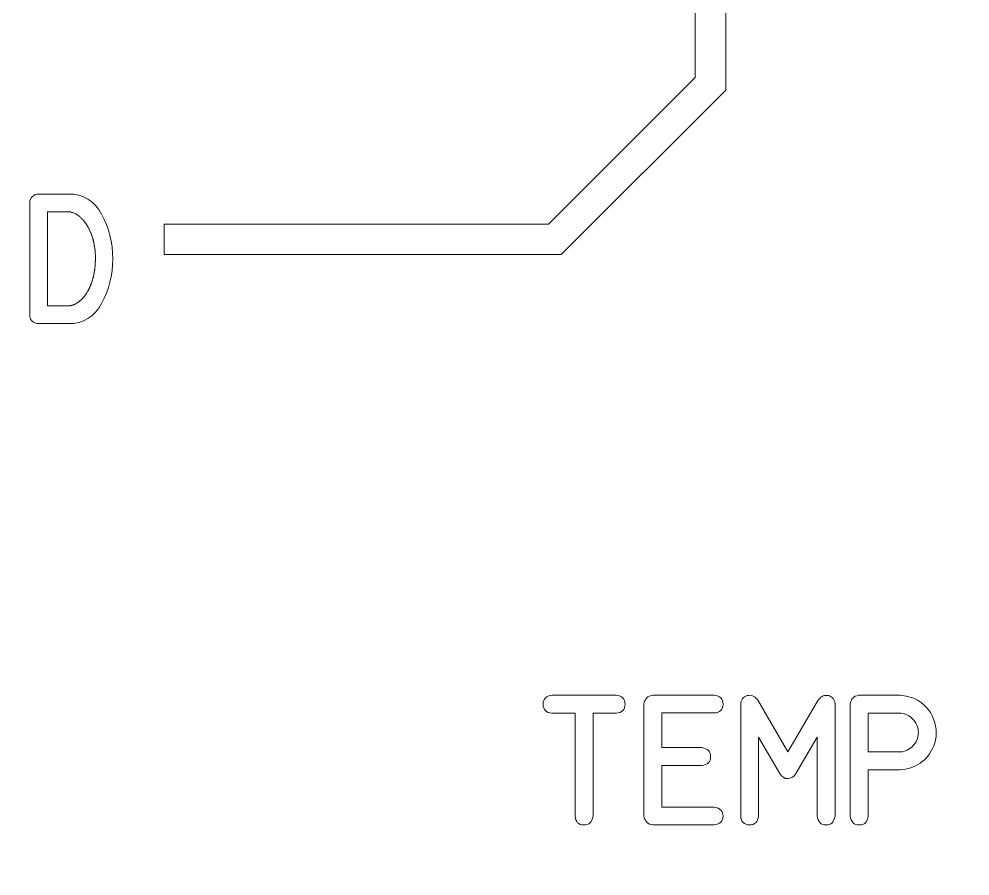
# Model space of a CAD drawing. Header units: millimetres. Extents: x -288 to 359, y -150 to 98.
# Drawn here: x -41.59 to -18.3, y -108.97 to -87.98 of the extents above; entities that cross this region are included whole.
import ezdxf

# ---------------------------------------------------------------- set-up
doc = ezdxf.new("R2010")
doc.units = ezdxf.units.MM
doc.header["$MEASUREMENT"] = 0
doc.layers.add('Cut', color=7, linetype='Continuous', plot=False)
doc.layers.add('Engrave', color=7, linetype='Continuous')

msp = doc.modelspace()

# ---------------------------------------------------------------- linework, layer by layer
at = {"layer": 'Cut', "color": 250, "lineweight": 9}
msp.add_open_spline([(-125.3294, 95.8698), (-125.5948, 95.8696), (-125.8492, 95.764), (-126.0368, 95.5762), (-126.0368, 95.5762), (-126.2243, 95.3885), (-126.3296, 95.1352), (-126.3294, 94.8698), (-126.3294, 94.8698), (-126.3294, 94.8698), (-126.3294, 90.3823), (-126.3294, 90.3823), (-126.3294, 90.3823), (-126.3292, 90.1169), (-126.2236, 89.8624), (-126.0359, 89.6749), (-126.0359, 89.6749), (-125.8481, 89.4874), (-125.5948, 89.3821), (-125.3294, 89.3823), (-125.3294, 89.3823), (-125.3294, 89.3823), (-122.8669, 89.3823), (-122.8669, 89.3823), (-122.8669, 89.3823), (-120.5447, 89.3823), (-118.3988, 88.1434), (-117.2377, 86.1323), (-117.2377, 86.1323), (-116.0766, 84.1212), (-116.0766, 81.6434), (-117.2377, 79.6323), (-117.2377, 79.6323), (-118.3988, 77.6212), (-120.5447, 76.3823), (-122.8669, 76.3823), (-122.8669, 76.3823), (-122.8669, 76.3823), (-125.3294, 76.3823), (-125.3294, 76.3823), (-125.3294, 76.3823), (-125.5948, 76.3821), (-125.8492, 76.2765), (-126.0368, 76.0887), (-126.0368, 76.0887), (-126.2243, 75.901), (-126.3296, 75.6477), (-126.3294, 75.3823), (-126.3294, 75.3823), (-126.3294, 75.3823), (-126.3294, 23.7073), (-126.3294, 23.7073), (-126.3294, 23.7073), (-126.3292, 23.4419), (-126.2236, 23.1874), (-126.0359, 22.9999), (-126.0359, 22.9999), (-125.8481, 22.8124), (-125.5948, 22.7071), (-125.3294, 22.7073), (-125.3294, 22.7073), (-125.3294, 22.7073), (-122.8669, 22.7073), (-122.8669, 22.7073), (-122.8669, 22.7073), (-120.5447, 22.7073), (-118.3988, 21.4684), (-117.2377, 19.4573), (-117.2377, 19.4573), (-116.0766, 17.4462), (-116.0766, 14.9684), (-117.2377, 12.9573), (-117.2377, 12.9573), (-118.3988, 10.9462), (-120.5447, 9.7073), (-122.8669, 9.7073), (-122.8669, 9.7073), (-122.8669, 9.7073), (-125.3294, 9.7073), (-125.3294, 9.7073), (-125.3294, 9.7073), (-125.5948, 9.7071), (-125.8492, 9.6015), (-126.0368, 9.4137), (-126.0368, 9.4137), (-126.2243, 9.226), (-126.3296, 8.9727), (-126.3294, 8.7073), (-126.3294, 8.7073), (-126.3294, 8.7073), (-126.3294, -62.0177), (-126.3294, -62.0177), (-126.3294, -62.0177), (-126.3292, -62.2831), (-126.2236, -62.5376), (-126.0359, -62.7251), (-126.0359, -62.7251), (-125.8481, -62.9126), (-125.5948, -63.0179), (-125.3294, -63.0177), (-125.3294, -63.0177), (-125.3294, -63.0177), (-122.8669, -63.0177), (-122.8669, -63.0177), (-122.8669, -63.0177), (-120.5447, -63.0177), (-118.3988, -64.2566), (-117.2377, -66.2677), (-117.2377, -66.2677), (-116.0766, -68.2788), (-116.0766, -70.7566), (-117.2377, -72.7677), (-117.2377, -72.7677), (-118.3988, -74.7788), (-120.5447, -76.0177), (-122.8669, -76.0177), (-122.8669, -76.0177), (-122.8669, -76.0177), (-125.3294, -76.0177), (-125.3294, -76.0177), (-125.3294, -76.0177), (-125.5948, -76.0179), (-125.8492, -76.1235), (-126.0368, -76.3113), (-126.0368, -76.3113), (-126.2243, -76.499), (-126.3296, -76.7523), (-126.3294, -77.0177), (-126.3294, -77.0177), (-126.3294, -77.0177), (-126.3294, -128.6927), (-126.3294, -128.6927), (-126.3294, -128.6927), (-126.3292, -128.9581), (-126.2236, -129.2126), (-126.0359, -129.4001), (-126.0359, -129.4001), (-125.8481, -129.5876), (-125.5948, -129.6929), (-125.3294, -129.6927), (-125.3294, -129.6927), (-125.3294, -129.6927), (-122.8669, -129.6927), (-122.8669, -129.6927), (-122.8669, -129.6927), (-120.5447, -129.6927), (-118.3988, -130.9316), (-117.2377, -132.9427), (-117.2377, -132.9427), (-116.0766, -134.9538), (-116.0766, -137.4316), (-117.2377, -139.4427), (-117.2377, -139.4427), (-118.3988, -141.4538), (-120.5447, -142.6927), (-122.8669, -142.6927), (-122.8669, -142.6927), (-122.8669, -142.6927), (-125.3294, -142.6927), (-125.3294, -142.6927), (-125.3294, -142.6927), (-125.5948, -142.6929), (-125.8492, -142.7985), (-126.0368, -142.9863), (-126.0368, -142.9863), (-126.2243, -143.174), (-126.3296, -143.4273), (-126.3294, -143.6927), (-126.3294, -143.6927), (-126.3294, -143.6927), (-126.3294, -148.1802), (-126.3294, -148.1802), (-126.3294, -148.1802), (-126.3292, -148.4456), (-126.2236, -148.7001), (-126.0359, -148.8876), (-126.0359, -148.8876), (-125.8481, -149.0751), (-125.5948, -149.1804), (-125.3294, -149.1802), (-125.3294, -149.1802), (-125.3294, -149.1802), (16.1206, -149.1802), (16.1206, -149.1802), (16.1206, -149.1802), (16.386, -149.1801), (16.6404, -149.0745), (16.828, -148.8867), (16.828, -148.8867), (17.0155, -148.6989), (17.1208, -148.4456), (17.1206, -148.1802), (17.1206, -148.1802), (17.1206, -148.1802), (17.1206, -143.6927), (17.1206, -143.6927), (17.1206, -143.6927), (17.1204, -143.4273), (17.0149, -143.1729), (16.8271, -142.9854), (16.8271, -142.9854), (16.6393, -142.7978), (16.386, -142.6926), (16.1206, -142.6927), (16.1206, -142.6927), (16.1206, -142.6927), (13.6581, -142.6927), (13.6581, -142.6927), (13.6581, -142.6927), (11.3359, -142.6927), (9.1901, -141.4538), (8.029, -139.4427), (8.029, -139.4427), (6.8678, -137.4316), (6.8678, -134.9538), (8.029, -132.9427), (8.029, -132.9427), (9.1901, -130.9316), (11.3359, -129.6927), (13.6581, -129.6927), (13.6581, -129.6927), (13.6581, -129.6927), (16.1206, -129.6927), (16.1206, -129.6927), (16.1206, -129.6927), (16.386, -129.6926), (16.6404, -129.587), (16.828, -129.3992), (16.828, -129.3992), (17.0155, -129.2114), (17.1208, -128.9581), (17.1206, -128.6927), (17.1206, -128.6927), (17.1206, -128.6927), (17.1206, -77.0177), (17.1206, -77.0177), (17.1206, -77.0177), (17.1204, -76.7523), (17.0149, -76.4979), (16.8271, -76.3104), (16.8271, -76.3104), (16.6393, -76.1228), (16.386, -76.0176), (16.1206, -76.0177), (16.1206, -76.0177), (16.1206, -76.0177), (13.6581, -76.0177), (13.6581, -76.0177), (13.6581, -76.0177), (11.3359, -76.0177), (9.1901, -74.7788), (8.029, -72.7677), (8.029, -72.7677), (6.8678, -70.7566), (6.8678, -68.2788), (8.029, -66.2677), (8.029, -66.2677), (9.1901, -64.2566), (11.3359, -63.0177), (13.6581, -63.0177), (13.6581, -63.0177), (13.6581, -63.0177), (16.1206, -63.0177), (16.1206, -63.0177), (16.1206, -63.0177), (16.386, -63.0176), (16.6404, -62.912), (16.828, -62.7242), (16.828, -62.7242), (17.0155, -62.5364), (17.1208, -62.2831), (17.1206, -62.0177), (17.1206, -62.0177), (17.1206, -62.0177), (17.1206, 8.7073), (17.1206, 8.7073), (17.1206, 8.7073), (17.1204, 8.9727), (17.0149, 9.2271), (16.8271, 9.4146), (16.8271, 9.4146), (16.6393, 9.6022), (16.386, 9.7074), (16.1206, 9.7073), (16.1206, 9.7073), (16.1206, 9.7073), (13.6581, 9.7073), (13.6581, 9.7073), (13.6581, 9.7073), (11.3359, 9.7073), (9.1901, 10.9462), (8.029, 12.9573), (8.029, 12.9573), (6.8678, 14.9684), (6.8678, 17.4462), (8.029, 19.4573), (8.029, 19.4573), (9.1901, 21.4684), (11.3359, 22.7073), (13.6581, 22.7073), (13.6581, 22.7073), (13.6581, 22.7073), (16.1206, 22.7073), (16.1206, 22.7073), (16.1206, 22.7073), (16.386, 22.7074), (16.6404, 22.813), (16.828, 23.0008), (16.828, 23.0008), (17.0155, 23.1886), (17.1208, 23.4419), (17.1206, 23.7073), (17.1206, 23.7073), (17.1206, 23.7073), (17.1206, 75.3823), (17.1206, 75.3823), (17.1206, 75.3823), (17.1204, 75.6477), (17.0149, 75.9021), (16.8271, 76.0896), (16.8271, 76.0896), (16.6393, 76.2772), (16.386, 76.3824), (16.1206, 76.3823), (16.1206, 76.3823), (16.1206, 76.3823), (13.6581, 76.3823), (13.6581, 76.3823), (13.6581, 76.3823), (11.3359, 76.3823), (9.1901, 77.6212), (8.029, 79.6323), (8.029, 79.6323), (6.8678, 81.6434), (6.8678, 84.1212), (8.029, 86.1323), (8.029, 86.1323), (9.1901, 88.1434), (11.3359, 89.3823), (13.6581, 89.3823), (13.6581, 89.3823), (13.6581, 89.3823), (16.1206, 89.3823), (16.1206, 89.3823), (16.1206, 89.3823), (16.386, 89.3824), (16.6404, 89.488), (16.828, 89.6758), (16.828, 89.6758), (17.0155, 89.8636), (17.1208, 90.1169), (17.1206, 90.3823), (17.1206, 90.3823), (17.1206, 90.3823), (17.1206, 94.8698), (17.1206, 94.8698), (17.1206, 94.8698), (17.1204, 95.1352), (17.0149, 95.3896), (16.8271, 95.5771), (16.8271, 95.5771), (16.6393, 95.7647), (16.386, 95.8699), (16.1206, 95.8698), (16.1206, 95.8698), (16.1206, 95.8698), (-125.3294, 95.8698), (-125.3294, 95.8698)], degree=3, knots=[0, 0, 0, 0, 0.0107527, 0.0107527, 0.0107527, 0.0107527, 0.0215054, 0.0215054, 0.0215054, 0.0215054, 0.0322581, 0.0322581, 0.0322581, 0.0322581, 0.0430108, 0.0430108, 0.0430108, 0.0430108, 0.0537634, 0.0537634, 0.0537634, 0.0537634, 0.0645161, 0.0645161, 0.0645161, 0.0645161, 0.0752688, 0.0752688, 0.0752688, 0.0752688, 0.0860215, 0.0860215, 0.0860215, 0.0860215, 0.0967742, 0.0967742, 0.0967742, 0.0967742, 0.1075269, 0.1075269, 0.1075269, 0.1075269, 0.1182796, 0.1182796, 0.1182796, 0.1182796, 0.1290323, 0.1290323, 0.1290323, 0.1290323, 0.1397849, 0.1397849, 0.1397849, 0.1397849, 0.1505376, 0.1505376, 0.1505376, 0.1505376, 0.1612903, 0.1612903, 0.1612903, 0.1612903, 0.172043, 0.172043, 0.172043, 0.172043, 0.1827957, 0.1827957, 0.1827957, 0.1827957, 0.1935484, 0.1935484, 0.1935484, 0.1935484, 0.2043011, 0.2043011, 0.2043011, 0.2043011, 0.2150538, 0.2150538, 0.2150538, 0.2150538, 0.2258065, 0.2258065, 0.2258065, 0.2258065, 0.2365591, 0.2365591, 0.2365591, 0.2365591, 0.2473118, 0.2473118, 0.2473118, 0.2473118, 0.2580645, 0.2580645, 0.2580645, 0.2580645, 0.2688172, 0.2688172, 0.2688172, 0.2688172, 0.2795699, 0.2795699, 0.2795699, 0.2795699, 0.2903226, 0.2903226, 0.2903226, 0.2903226, 0.3010753, 0.3010753, 0.3010753, 0.3010753, 0.311828, 0.311828, 0.311828, 0.311828, 0.3225806, 0.3225806, 0.3225806, 0.3225806, 0.3333333, 0.3333333, 0.3333333, 0.3333333, 0.344086, 0.344086, 0.344086, 0.344086, 0.3548387, 0.3548387, 0.3548387, 0.3548387, 0.3655914, 0.3655914, 0.3655914, 0.3655914, 0.3763441, 0.3763441, 0.3763441, 0.3763441, 0.3870968, 0.3870968, 0.3870968, 0.3870968, 0.3978495, 0.3978495, 0.3978495, 0.3978495, 0.4086022, 0.4086022, 0.4086022, 0.4086022, 0.4193548, 0.4193548, 0.4193548, 0.4193548, 0.4301075, 0.4301075, 0.4301075, 0.4301075, 0.4408602, 0.4408602, 0.4408602, 0.4408602, 0.4516129, 0.4516129, 0.4516129, 0.4516129, 0.4623656, 0.4623656, 0.4623656, 0.4623656, 0.4731183, 0.4731183, 0.4731183, 0.4731183, 0.483871, 0.483871, 0.483871, 0.483871, 0.4946237, 0.4946237, 0.4946237, 0.4946237, 0.5053763, 0.5053763, 0.5053763, 0.5053763, 0.516129, 0.516129, 0.516129, 0.516129, 0.5268817, 0.5268817, 0.5268817, 0.5268817, 0.5376344, 0.5376344, 0.5376344, 0.5376344, 0.5483871, 0.5483871, 0.5483871, 0.5483871, 0.5591398, 0.5591398, 0.5591398, 0.5591398, 0.5698925, 0.5698925, 0.5698925, 0.5698925, 0.5806452, 0.5806452, 0.5806452, 0.5806452, 0.5913978, 0.5913978, 0.5913978, 0.5913978, 0.6021505, 0.6021505, 0.6021505, 0.6021505, 0.6129032, 0.6129032, 0.6129032, 0.6129032, 0.6236559, 0.6236559, 0.6236559, 0.6236559, 0.6344086, 0.6344086, 0.6344086, 0.6344086, 0.6451613, 0.6451613, 0.6451613, 0.6451613, 0.655914, 0.655914, 0.655914, 0.655914, 0.6666667, 0.6666667, 0.6666667, 0.6666667, 0.6774194, 0.6774194, 0.6774194, 0.6774194, 0.688172, 0.688172, 0.688172, 0.688172, 0.6989247, 0.6989247, 0.6989247, 0.6989247, 0.7096774, 0.7096774, 0.7096774, 0.7096774, 0.7204301, 0.7204301, 0.7204301, 0.7204301, 0.7311828, 0.7311828, 0.7311828, 0.7311828, 0.7419355, 0.7419355, 0.7419355, 0.7419355, 0.7526882, 0.7526882, 0.7526882, 0.7526882, 0.7634409, 0.7634409, 0.7634409, 0.7634409, 0.7741935, 0.7741935, 0.7741935, 0.7741935, 0.7849462, 0.7849462, 0.7849462, 0.7849462, 0.7956989, 0.7956989, 0.7956989, 0.7956989, 0.8064516, 0.8064516, 0.8064516, 0.8064516, 0.8172043, 0.8172043, 0.8172043, 0.8172043, 0.827957, 0.827957, 0.827957, 0.827957, 0.8387097, 0.8387097, 0.8387097, 0.8387097, 0.8494624, 0.8494624, 0.8494624, 0.8494624, 0.8602151, 0.8602151, 0.8602151, 0.8602151, 0.8709677, 0.8709677, 0.8709677, 0.8709677, 0.8817204, 0.8817204, 0.8817204, 0.8817204, 0.8924731, 0.8924731, 0.8924731, 0.8924731, 0.9032258, 0.9032258, 0.9032258, 0.9032258, 0.9139785, 0.9139785, 0.9139785, 0.9139785, 0.9247312, 0.9247312, 0.9247312, 0.9247312, 0.9354839, 0.9354839, 0.9354839, 0.9354839, 0.9462366, 0.9462366, 0.9462366, 0.9462366, 0.9569892, 0.9569892, 0.9569892, 0.9569892, 0.9677419, 0.9677419, 0.9677419, 0.9677419, 0.9784946, 0.9784946, 0.9784946, 0.9784946, 1, 1, 1, 1], dxfattribs=at)
at = {"layer": 'Engrave', "color": 240, "lineweight": 9}
for points, knots in [([(-25.0337, -89.4095), (-25.0337, -89.4095), (-25.0337, -54.3759), (-25.0337, -54.3759), (-25.0337, -54.3759), (-25.0337, -54.3759), (5.717, -54.3759), (5.717, -54.3759), (5.717, -54.3759), (5.717, -54.3759), (5.717, -139.4177), (5.717, -139.4177), (5.717, -139.4177), (5.717, -139.4177), (-5.4054, -139.4177), (-5.4054, -139.4177), (-5.4054, -139.4177), (-5.4054, -139.4177), (-5.4054, -138.6677), (-5.4054, -138.6677), (-5.4054, -138.6677), (-5.4054, -138.6677), (4.967, -138.6677), (4.967, -138.6677), (4.967, -138.6677), (4.967, -138.6677), (4.967, -55.1259), (4.967, -55.1259), (4.967, -55.1259), (4.967, -55.1259), (-24.2837, -55.1259), (-24.2837, -55.1259), (-24.2837, -55.1259), (-24.2837, -55.1259), (-24.2837, -89.7202), (-24.2837, -89.7202), (-24.2837, -89.7202), (-24.2837, -89.7202), (-28.3135, -93.75), (-28.3135, -93.75), (-28.3135, -93.75), (-28.3135, -93.75), (-38.0404, -93.75), (-38.0404, -93.75), (-38.0404, -93.75), (-38.0404, -93.75), (-38.0404, -93), (-38.0404, -93), (-38.0404, -93), (-38.0404, -93), (-28.6241, -93), (-28.6241, -93), (-28.6241, -93), (-28.6241, -93), (-25.0337, -89.4095), (-25.0337, -89.4095)], [0, 0, 0, 0, 0.0666667, 0.0666667, 0.0666667, 0.0666667, 0.1333333, 0.1333333, 0.1333333, 0.1333333, 0.2, 0.2, 0.2, 0.2, 0.2666667, 0.2666667, 0.2666667, 0.2666667, 0.3333333, 0.3333333, 0.3333333, 0.3333333, 0.4, 0.4, 0.4, 0.4, 0.4666667, 0.4666667, 0.4666667, 0.4666667, 0.5333333, 0.5333333, 0.5333333, 0.5333333, 0.6, 0.6, 0.6, 0.6, 0.6666667, 0.6666667, 0.6666667, 0.6666667, 0.7333333, 0.7333333, 0.7333333, 0.7333333, 0.8, 0.8, 0.8, 0.8, 0.8666667, 0.8666667, 0.8666667, 0.8666667, 1, 1, 1, 1]), ([(-41.1132, -92.2651), (-41.1132, -92.2651), (-40.383, -92.2651), (-40.383, -92.2651), (-40.383, -92.2651), (-40.02, -92.2651), (-39.7486, -92.4302), (-39.5676, -92.7609), (-39.5676, -92.7609), (-39.3866, -93.0916), (-39.2961, -93.4557), (-39.2961, -93.8525), (-39.2961, -93.8525), (-39.2961, -94.2494), (-39.3872, -94.6129), (-39.5681, -94.9437), (-39.5681, -94.9437), (-39.7496, -95.2744), (-40.0211, -95.44), (-40.383, -95.44), (-40.383, -95.44), (-40.383, -95.44), (-41.1132, -95.44), (-41.1132, -95.44), (-41.1132, -95.44), (-41.1132, -95.44), (-41.1101, -95.44), (-41.1101, -95.44), (-41.1101, -95.44), (-41.1101, -95.44), (-41.1132, -95.44), (-41.1132, -95.44), (-41.1132, -95.44), (-41.1471, -95.4347), (-41.1656, -95.4315), (-41.1688, -95.4305), (-41.1688, -95.4305), (-41.2762, -95.4051), (-41.3297, -95.3347), (-41.3286, -95.2199), (-41.3286, -95.2199), (-41.3286, -95.2199), (-41.3302, -95.2199), (-41.3302, -95.2199), (-41.3302, -95.2199), (-41.3302, -95.2199), (-41.3286, -92.4821), (-41.3286, -92.4821), (-41.3286, -92.4821), (-41.3297, -92.4789), (-41.3302, -92.4746), (-41.3302, -92.4699), (-41.3302, -92.4699), (-41.327, -92.4127), (-41.3048, -92.3646), (-41.263, -92.3249), (-41.263, -92.3249), (-41.2207, -92.2852), (-41.1704, -92.2651), (-41.1117, -92.2651), (-41.1117, -92.2651), (-41.1117, -92.2651), (-41.1132, -92.2651), (-41.1132, -92.2651)], [0, 0, 0, 0, 0.0588235, 0.0588235, 0.0588235, 0.0588235, 0.1176471, 0.1176471, 0.1176471, 0.1176471, 0.1764706, 0.1764706, 0.1764706, 0.1764706, 0.2352941, 0.2352941, 0.2352941, 0.2352941, 0.2941176, 0.2941176, 0.2941176, 0.2941176, 0.3529412, 0.3529412, 0.3529412, 0.3529412, 0.4117647, 0.4117647, 0.4117647, 0.4117647, 0.4705882, 0.4705882, 0.4705882, 0.4705882, 0.5294118, 0.5294118, 0.5294118, 0.5294118, 0.5882353, 0.5882353, 0.5882353, 0.5882353, 0.6470588, 0.6470588, 0.6470588, 0.6470588, 0.7058824, 0.7058824, 0.7058824, 0.7058824, 0.7647059, 0.7647059, 0.7647059, 0.7647059, 0.8235294, 0.8235294, 0.8235294, 0.8235294, 0.8823529, 0.8823529, 0.8823529, 0.8823529, 1, 1, 1, 1]), ([(-40.383, -95.0029), (-40.3809, -95.0029), (-40.3788, -95.0029), (-40.3767, -95.0029), (-40.3767, -95.0029), (-40.3746, -95.0029), (-40.3719, -95.0029), (-40.3693, -95.0029), (-40.3693, -95.0029), (-40.3671, -95.0029), (-40.365, -95.0024), (-40.3634, -95.0019), (-40.3634, -95.0019), (-40.3619, -95.0013), (-40.3597, -95.0013), (-40.3566, -95.0013), (-40.3566, -95.0013), (-40.3544, -95.0013), (-40.3523, -95.0008), (-40.3497, -95.0003), (-40.3497, -95.0003), (-40.347, -94.9997), (-40.3444, -94.9997), (-40.3412, -94.9997), (-40.3412, -94.9997), (-40.3391, -94.9997), (-40.337, -94.9992), (-40.3349, -94.9992), (-40.3349, -94.9992), (-40.3328, -94.9987), (-40.3301, -94.9982), (-40.3269, -94.9982), (-40.3269, -94.9982), (-40.3253, -94.9982), (-40.3232, -94.9982), (-40.3211, -94.9976), (-40.3211, -94.9976), (-40.319, -94.9971), (-40.3163, -94.9966), (-40.3132, -94.9966), (-40.3132, -94.9966), (-40.3089, -94.9945), (-40.3047, -94.9934), (-40.301, -94.9934), (-40.301, -94.9934), (-40.2989, -94.9934), (-40.2968, -94.9929), (-40.2947, -94.9913), (-40.2947, -94.9913), (-40.2925, -94.9897), (-40.2899, -94.9881), (-40.2867, -94.9876), (-40.2867, -94.9876), (-40.2846, -94.9876), (-40.2825, -94.987), (-40.2798, -94.9865), (-40.2798, -94.9865), (-40.2772, -94.986), (-40.2745, -94.9855), (-40.2714, -94.9844), (-40.2714, -94.9844), (-40.2693, -94.9844), (-40.2671, -94.9839), (-40.265, -94.9828), (-40.265, -94.9828), (-40.2629, -94.9818), (-40.2608, -94.9807), (-40.2576, -94.9796), (-40.2576, -94.9796), (-40.2513, -94.9775), (-40.2465, -94.9754), (-40.2433, -94.9733), (-40.2433, -94.9733), (-40.2248, -94.9669), (-40.2195, -94.9654), (-40.228, -94.9669), (-40.228, -94.9669), (-40.2259, -94.9669), (-40.2237, -94.9664), (-40.2216, -94.9648), (-40.2216, -94.9648), (-40.2195, -94.9632), (-40.2169, -94.9622), (-40.2142, -94.9611), (-40.2142, -94.9611), (-40.2047, -94.9548), (-40.2005, -94.9521), (-40.2015, -94.9532), (-40.2015, -94.9532), (-40.1915, -94.9479), (-40.1862, -94.9452), (-40.1862, -94.9452), (-40.1862, -94.9452), (-40.1841, -94.9442), (-40.1819, -94.9431), (-40.1798, -94.9415), (-40.1798, -94.9415), (-40.1777, -94.94), (-40.1751, -94.9384), (-40.1719, -94.9362), (-40.1719, -94.9362), (-40.1629, -94.9299), (-40.1581, -94.9267), (-40.1581, -94.9267), (-40.1581, -94.9267), (-40.156, -94.9257), (-40.1539, -94.9246), (-40.1513, -94.923), (-40.1513, -94.923), (-40.1486, -94.9214), (-40.146, -94.9198), (-40.1428, -94.9177), (-40.1428, -94.9177), (-40.1407, -94.9167), (-40.1386, -94.9151), (-40.1364, -94.913), (-40.1364, -94.913), (-40.1343, -94.9108), (-40.1317, -94.9087), (-40.1285, -94.9066), (-40.1285, -94.9066), (-40.1269, -94.9056), (-40.1248, -94.9045), (-40.1227, -94.9029), (-40.1227, -94.9029), (-40.1206, -94.9013), (-40.1179, -94.8992), (-40.1147, -94.8976), (-40.1147, -94.8976), (-40.1126, -94.8955), (-40.1073, -94.8913), (-40.0994, -94.8849), (-40.0994, -94.8849), (-40.0909, -94.8765), (-40.0867, -94.8728), (-40.0867, -94.8728), (-40.0867, -94.8728), (-40.0846, -94.8706), (-40.083, -94.8685), (-40.0809, -94.8664), (-40.0809, -94.8664), (-40.0788, -94.8643), (-40.0761, -94.8616), (-40.0729, -94.8585), (-40.0729, -94.8585), (-40.0708, -94.8563), (-40.0687, -94.8548), (-40.0666, -94.8526), (-40.0666, -94.8526), (-40.0645, -94.8505), (-40.0624, -94.8479), (-40.0592, -94.8447), (-40.0592, -94.8447), (-40.056, -94.8426), (-40.0512, -94.8384), (-40.0449, -94.8325), (-40.0449, -94.8325), (-40.0428, -94.8304), (-40.0407, -94.8283), (-40.0391, -94.8262), (-40.0391, -94.8262), (-40.037, -94.8241), (-40.0343, -94.8214), (-40.0311, -94.8182), (-40.0311, -94.8182), (-40.029, -94.8161), (-40.0269, -94.814), (-40.0248, -94.8114), (-40.0248, -94.8114), (-40.0227, -94.8087), (-40.02, -94.8061), (-40.0174, -94.8029), (-40.0174, -94.8029), (-40.0047, -94.7865), (-40.0004, -94.7812), (-40.0047, -94.7876), (-40.0047, -94.7876), (-39.9973, -94.7801), (-39.993, -94.7743), (-39.9909, -94.7701), (-39.9909, -94.7701), (-39.9814, -94.7579), (-39.9772, -94.7521), (-39.9782, -94.7532), (-39.9782, -94.7532), (-39.9761, -94.75), (-39.974, -94.7473), (-39.9724, -94.7447), (-39.9724, -94.7447), (-39.9703, -94.7421), (-39.9676, -94.7394), (-39.9645, -94.7362), (-39.9645, -94.7362), (-39.9623, -94.7331), (-39.9608, -94.7299), (-39.9592, -94.7267), (-39.9592, -94.7267), (-39.9576, -94.7235), (-39.9549, -94.7209), (-39.9523, -94.7177), (-39.9523, -94.7177), (-39.9512, -94.7145), (-39.9491, -94.7114), (-39.9465, -94.7077), (-39.9465, -94.7077), (-39.9438, -94.704), (-39.9417, -94.7008), (-39.9396, -94.6976), (-39.9396, -94.6976), (-39.9332, -94.6891), (-39.9295, -94.6828), (-39.9274, -94.6786), (-39.9274, -94.6786), (-39.9253, -94.6759), (-39.9232, -94.6722), (-39.9216, -94.6685), (-39.9216, -94.6685), (-39.92, -94.6653), (-39.9179, -94.6616), (-39.9147, -94.6584), (-39.9147, -94.6584), (-39.9126, -94.6558), (-39.911, -94.6521), (-39.9094, -94.6484), (-39.9094, -94.6484), (-39.9078, -94.6452), (-39.9057, -94.6415), (-39.9026, -94.6383), (-39.9026, -94.6383), (-39.9004, -94.6336), (-39.8973, -94.6267), (-39.893, -94.6182), (-39.893, -94.6182), (-39.8909, -94.6151), (-39.8893, -94.6119), (-39.8877, -94.6076), (-39.8877, -94.6076), (-39.8861, -94.6034), (-39.884, -94.5992), (-39.8809, -94.5949), (-39.8809, -94.5949), (-39.8787, -94.5918), (-39.8766, -94.5886), (-39.875, -94.5849), (-39.875, -94.5849), (-39.874, -94.5812), (-39.8713, -94.5775), (-39.8682, -94.5733), (-39.8682, -94.5733), (-39.8671, -94.5701), (-39.866, -94.5669), (-39.8645, -94.5627), (-39.8645, -94.5627), (-39.8629, -94.5584), (-39.8613, -94.5542), (-39.8592, -94.55), (-39.8592, -94.55), (-39.856, -94.5452), (-39.8523, -94.5373), (-39.8481, -94.5267), (-39.8481, -94.5267), (-39.838, -94.5013), (-39.8343, -94.4928), (-39.8375, -94.5023), (-39.8375, -94.5023), (-39.8364, -94.4992), (-39.8348, -94.4949), (-39.8332, -94.4907), (-39.8332, -94.4907), (-39.8316, -94.4859), (-39.8301, -94.4812), (-39.8279, -94.4775), (-39.8279, -94.4775), (-39.8269, -94.4732), (-39.8258, -94.469), (-39.8242, -94.4648), (-39.8242, -94.4648), (-39.8227, -94.4605), (-39.8205, -94.4563), (-39.8189, -94.451), (-39.8189, -94.451), (-39.8158, -94.4415), (-39.8131, -94.4336), (-39.811, -94.4261), (-39.811, -94.4261), (-39.81, -94.4219), (-39.8089, -94.4177), (-39.8073, -94.4134), (-39.8073, -94.4134), (-39.8057, -94.4097), (-39.8036, -94.405), (-39.8015, -94.3997), (-39.8015, -94.3997), (-39.8057, -94.4103), (-39.8031, -94.4013), (-39.7941, -94.3732), (-39.7941, -94.3732), (-39.792, -94.3685), (-39.7888, -94.3595), (-39.7846, -94.3473), (-39.7846, -94.3473), (-39.7846, -94.3431), (-39.784, -94.3383), (-39.7824, -94.3341), (-39.7824, -94.3341), (-39.7808, -94.3293), (-39.7793, -94.3246), (-39.7782, -94.3193), (-39.7782, -94.3193), (-39.7771, -94.315), (-39.7761, -94.3108), (-39.775, -94.306), (-39.775, -94.306), (-39.7745, -94.3013), (-39.7729, -94.2965), (-39.7708, -94.2912), (-39.7708, -94.2912), (-39.7708, -94.288), (-39.7697, -94.2843), (-39.7681, -94.2796), (-39.7681, -94.2796), (-39.7666, -94.2748), (-39.7655, -94.27), (-39.7644, -94.2648), (-39.7644, -94.2648), (-39.7634, -94.2579), (-39.7618, -94.2478), (-39.7597, -94.2357), (-39.7597, -94.2357), (-39.7597, -94.2314), (-39.7592, -94.2272), (-39.7576, -94.2224), (-39.7576, -94.2224), (-39.756, -94.2177), (-39.7544, -94.2129), (-39.7539, -94.2076), (-39.7539, -94.2076), (-39.7539, -94.2034), (-39.7533, -94.1991), (-39.7523, -94.1944), (-39.7523, -94.1944), (-39.7512, -94.1896), (-39.7502, -94.1849), (-39.7491, -94.1796), (-39.7491, -94.1796), (-39.748, -94.1722), (-39.7465, -94.1626), (-39.7443, -94.1499), (-39.7443, -94.1499), (-39.7443, -94.1462), (-39.7433, -94.1415), (-39.7417, -94.1362), (-39.7417, -94.1362), (-39.7406, -94.1309), (-39.739, -94.1261), (-39.738, -94.1208), (-39.738, -94.1208), (-39.738, -94.1134), (-39.7369, -94.1039), (-39.7348, -94.0912), (-39.7348, -94.0912), (-39.7348, -94.087), (-39.7348, -94.0827), (-39.7343, -94.078), (-39.7343, -94.078), (-39.7338, -94.0732), (-39.7327, -94.0679), (-39.7316, -94.0621), (-39.7316, -94.0621), (-39.7301, -94.0494), (-39.729, -94.0399), (-39.729, -94.0325), (-39.729, -94.0325), (-39.7279, -94.0251), (-39.7274, -94.0155), (-39.7274, -94.0028), (-39.7274, -94.0028), (-39.7263, -93.9954), (-39.7258, -93.9854), (-39.7258, -93.9721), (-39.7258, -93.9721), (-39.7248, -93.9647), (-39.7242, -93.9547), (-39.7242, -93.9425), (-39.7242, -93.9425), (-39.7242, -93.9372), (-39.7237, -93.9325), (-39.7232, -93.9277), (-39.7232, -93.9277), (-39.7226, -93.9229), (-39.7221, -93.9176), (-39.7211, -93.9113), (-39.7211, -93.9113), (-39.7211, -93.9071), (-39.7205, -93.9028), (-39.72, -93.8981), (-39.72, -93.8981), (-39.72, -93.8938), (-39.7195, -93.888), (-39.7195, -93.8822), (-39.7195, -93.8822), (-39.7195, -93.8779), (-39.7195, -93.8732), (-39.7195, -93.8679), (-39.7195, -93.8679), (-39.7195, -93.8631), (-39.7195, -93.8578), (-39.7195, -93.8525), (-39.7195, -93.8525), (-39.7195, -93.8473), (-39.7195, -93.8425), (-39.7195, -93.8377), (-39.7195, -93.8377), (-39.7195, -93.833), (-39.7195, -93.8282), (-39.7195, -93.8229), (-39.7195, -93.8229), (-39.7195, -93.8182), (-39.72, -93.8129), (-39.72, -93.8086), (-39.72, -93.8086), (-39.7205, -93.8039), (-39.7211, -93.798), (-39.7211, -93.7922), (-39.7211, -93.7922), (-39.7211, -93.788), (-39.7211, -93.7832), (-39.7211, -93.7779), (-39.7211, -93.7779), (-39.7211, -93.7732), (-39.7211, -93.7679), (-39.7211, -93.7626), (-39.7211, -93.7626), (-39.7211, -93.7562), (-39.7221, -93.7462), (-39.7242, -93.7314), (-39.7242, -93.7314), (-39.7242, -93.7192), (-39.7248, -93.7097), (-39.7258, -93.7039), (-39.7258, -93.7039), (-39.7258, -93.6965), (-39.7269, -93.6859), (-39.729, -93.6711), (-39.729, -93.6711), (-39.729, -93.6589), (-39.7295, -93.6494), (-39.7306, -93.643), (-39.7306, -93.643), (-39.7306, -93.6361), (-39.7311, -93.6261), (-39.7332, -93.6139), (-39.7332, -93.6139), (-39.7343, -93.6097), (-39.7353, -93.6049), (-39.7359, -93.5996), (-39.7359, -93.5996), (-39.7364, -93.5949), (-39.7364, -93.5896), (-39.7364, -93.5843), (-39.7364, -93.5843), (-39.7385, -93.5721), (-39.7406, -93.562), (-39.7427, -93.5546), (-39.7427, -93.5546), (-39.7438, -93.5509), (-39.7449, -93.5462), (-39.7459, -93.5419), (-39.7459, -93.5419), (-39.747, -93.5372), (-39.7475, -93.5324), (-39.7475, -93.5271), (-39.7475, -93.5271), (-39.7486, -93.5197), (-39.7502, -93.5102), (-39.7523, -93.4975), (-39.7523, -93.4975), (-39.7533, -93.4901), (-39.7544, -93.4806), (-39.7565, -93.4679), (-39.7565, -93.4679), (-39.7607, -93.4557), (-39.7634, -93.4462), (-39.7644, -93.4403), (-39.7644, -93.4403), (-39.7666, -93.4276), (-39.7681, -93.4192), (-39.7692, -93.4139), (-39.7692, -93.4139), (-39.7713, -93.4097), (-39.7729, -93.4054), (-39.774, -93.4007), (-39.774, -93.4007), (-39.775, -93.3959), (-39.7756, -93.3911), (-39.7766, -93.3858), (-39.7766, -93.3858), (-39.7777, -93.3816), (-39.7793, -93.3774), (-39.7814, -93.3726), (-39.7814, -93.3726), (-39.7835, -93.3678), (-39.7846, -93.3631), (-39.7846, -93.3578), (-39.7846, -93.3578), (-39.7941, -93.3303), (-39.7967, -93.3213), (-39.7925, -93.3319), (-39.7925, -93.3319), (-39.7946, -93.3245), (-39.7967, -93.3155), (-39.7999, -93.3054), (-39.7999, -93.3054), (-39.802, -93.3022), (-39.8041, -93.2985), (-39.8057, -93.2938), (-39.8057, -93.2938), (-39.8073, -93.289), (-39.8084, -93.2848), (-39.8094, -93.2805), (-39.8094, -93.2805), (-39.8105, -93.2774), (-39.8137, -93.2684), (-39.8189, -93.2541), (-39.8189, -93.2541), (-39.8227, -93.244), (-39.8258, -93.2356), (-39.8279, -93.2292), (-39.8279, -93.2292), (-39.8301, -93.226), (-39.8316, -93.2223), (-39.8332, -93.2176), (-39.8332, -93.2176), (-39.8348, -93.2128), (-39.8364, -93.2086), (-39.8375, -93.2043), (-39.8375, -93.2043), (-39.8396, -93.2017), (-39.8417, -93.198), (-39.8433, -93.1938), (-39.8433, -93.1938), (-39.8454, -93.1895), (-39.847, -93.1853), (-39.8481, -93.1811), (-39.8481, -93.1811), (-39.8523, -93.171), (-39.856, -93.1631), (-39.8592, -93.1578), (-39.8592, -93.1578), (-39.8634, -93.1477), (-39.866, -93.1403), (-39.8682, -93.1361), (-39.8682, -93.1361), (-39.8724, -93.126), (-39.8761, -93.1181), (-39.8793, -93.1133), (-39.8793, -93.1133), (-39.8814, -93.1102), (-39.8835, -93.1064), (-39.8851, -93.1027), (-39.8851, -93.1027), (-39.8872, -93.0996), (-39.8888, -93.0959), (-39.8899, -93.0927), (-39.8899, -93.0927), (-39.8962, -93.0826), (-39.9004, -93.0752), (-39.9026, -93.071), (-39.9026, -93.071), (-39.9115, -93.0567), (-39.9158, -93.0498), (-39.9147, -93.0509), (-39.9147, -93.0509), (-39.9179, -93.0477), (-39.92, -93.0445), (-39.9216, -93.0408), (-39.9216, -93.0408), (-39.9232, -93.0371), (-39.9253, -93.034), (-39.9274, -93.0308), (-39.9274, -93.0308), (-39.9295, -93.0265), (-39.9332, -93.0207), (-39.9396, -93.0123), (-39.9396, -93.0123), (-39.9417, -93.0091), (-39.9438, -93.0059), (-39.9459, -93.0033), (-39.9459, -93.0033), (-39.9481, -93.0001), (-39.9496, -92.9969), (-39.9507, -92.9937), (-39.9507, -92.9937), (-39.9555, -92.9842), (-39.9645, -92.9726), (-39.9766, -92.9583), (-39.9766, -92.9583), (-39.9788, -92.9562), (-39.9872, -92.9445), (-40.0015, -92.9239), (-40.0015, -92.9239), (-40.0142, -92.9096), (-40.0232, -92.899), (-40.0295, -92.8927), (-40.0295, -92.8927), (-40.0359, -92.8858), (-40.0449, -92.8757), (-40.0576, -92.8636), (-40.0576, -92.8636), (-40.0655, -92.854), (-40.0745, -92.8456), (-40.0841, -92.8371), (-40.0841, -92.8371), (-40.0909, -92.8318), (-40.101, -92.8244), (-40.1132, -92.8138), (-40.1132, -92.8138), (-40.1237, -92.8054), (-40.1333, -92.798), (-40.1428, -92.7905), (-40.1428, -92.7905), (-40.1666, -92.7752), (-40.1761, -92.7683), (-40.1719, -92.7704), (-40.1719, -92.7704), (-40.1931, -92.7583), (-40.2021, -92.7524), (-40.1999, -92.7535), (-40.1999, -92.7535), (-40.1999, -92.7535), (-40.2095, -92.7487), (-40.228, -92.7392), (-40.228, -92.7392), (-40.2322, -92.7376), (-40.2417, -92.7339), (-40.2576, -92.7286), (-40.2576, -92.7286), (-40.2708, -92.7233), (-40.2809, -92.7196), (-40.2867, -92.7175), (-40.2867, -92.7175), (-40.292, -92.717), (-40.2968, -92.7154), (-40.301, -92.7138), (-40.301, -92.7138), (-40.3047, -92.7122), (-40.3089, -92.7106), (-40.3132, -92.7085), (-40.3132, -92.7085), (-40.3317, -92.7054), (-40.3412, -92.7038), (-40.3412, -92.7038), (-40.3412, -92.7038), (-40.3476, -92.7027), (-40.3566, -92.7022), (-40.3693, -92.7022), (-40.3693, -92.7022), (-40.3719, -92.7022), (-40.3746, -92.7022), (-40.3767, -92.7022), (-40.3767, -92.7022), (-40.3788, -92.7022), (-40.3809, -92.7022), (-40.383, -92.7022), (-40.383, -92.7022), (-40.383, -92.7022), (-40.8947, -92.7022), (-40.8947, -92.7022), (-40.8947, -92.7022), (-40.8947, -92.7022), (-40.8947, -95.0029), (-40.8947, -95.0029), (-40.8947, -95.0029), (-40.8947, -95.0029), (-40.8947, -95.0029), (-40.8947, -95.0029), (-40.8947, -95.0029), (-40.8947, -95.0029), (-40.383, -95.0029), (-40.383, -95.0029)], [0, 0, 0, 0, 0.005848, 0.005848, 0.005848, 0.005848, 0.0116959, 0.0116959, 0.0116959, 0.0116959, 0.0175439, 0.0175439, 0.0175439, 0.0175439, 0.0233918, 0.0233918, 0.0233918, 0.0233918, 0.0292398, 0.0292398, 0.0292398, 0.0292398, 0.0350877, 0.0350877, 0.0350877, 0.0350877, 0.0409357, 0.0409357, 0.0409357, 0.0409357, 0.0467836, 0.0467836, 0.0467836, 0.0467836, 0.0526316, 0.0526316, 0.0526316, 0.0526316, 0.0584795, 0.0584795, 0.0584795, 0.0584795, 0.0643275, 0.0643275, 0.0643275, 0.0643275, 0.0701754, 0.0701754, 0.0701754, 0.0701754, 0.0760234, 0.0760234, 0.0760234, 0.0760234, 0.0818713, 0.0818713, 0.0818713, 0.0818713, 0.0877193, 0.0877193, 0.0877193, 0.0877193, 0.0935673, 0.0935673, 0.0935673, 0.0935673, 0.0994152, 0.0994152, 0.0994152, 0.0994152, 0.1052632, 0.1052632, 0.1052632, 0.1052632, 0.1111111, 0.1111111, 0.1111111, 0.1111111, 0.1169591, 0.1169591, 0.1169591, 0.1169591, 0.122807, 0.122807, 0.122807, 0.122807, 0.128655, 0.128655, 0.128655, 0.128655, 0.1345029, 0.1345029, 0.1345029, 0.1345029, 0.1403509, 0.1403509, 0.1403509, 0.1403509, 0.1461988, 0.1461988, 0.1461988, 0.1461988, 0.1520468, 0.1520468, 0.1520468, 0.1520468, 0.1578947, 0.1578947, 0.1578947, 0.1578947, 0.1637427, 0.1637427, 0.1637427, 0.1637427, 0.1695906, 0.1695906, 0.1695906, 0.1695906, 0.1754386, 0.1754386, 0.1754386, 0.1754386, 0.1812865, 0.1812865, 0.1812865, 0.1812865, 0.1871345, 0.1871345, 0.1871345, 0.1871345, 0.1929825, 0.1929825, 0.1929825, 0.1929825, 0.1988304, 0.1988304, 0.1988304, 0.1988304, 0.2046784, 0.2046784, 0.2046784, 0.2046784, 0.2105263, 0.2105263, 0.2105263, 0.2105263, 0.2163743, 0.2163743, 0.2163743, 0.2163743, 0.2222222, 0.2222222, 0.2222222, 0.2222222, 0.2280702, 0.2280702, 0.2280702, 0.2280702, 0.2339181, 0.2339181, 0.2339181, 0.2339181, 0.2397661, 0.2397661, 0.2397661, 0.2397661, 0.245614, 0.245614, 0.245614, 0.245614, 0.251462, 0.251462, 0.251462, 0.251462, 0.2573099, 0.2573099, 0.2573099, 0.2573099, 0.2631579, 0.2631579, 0.2631579, 0.2631579, 0.2690058, 0.2690058, 0.2690058, 0.2690058, 0.2748538, 0.2748538, 0.2748538, 0.2748538, 0.2807018, 0.2807018, 0.2807018, 0.2807018, 0.2865497, 0.2865497, 0.2865497, 0.2865497, 0.2923977, 0.2923977, 0.2923977, 0.2923977, 0.2982456, 0.2982456, 0.2982456, 0.2982456, 0.3040936, 0.3040936, 0.3040936, 0.3040936, 0.3099415, 0.3099415, 0.3099415, 0.3099415, 0.3157895, 0.3157895, 0.3157895, 0.3157895, 0.3216374, 0.3216374, 0.3216374, 0.3216374, 0.3274854, 0.3274854, 0.3274854, 0.3274854, 0.3333333, 0.3333333, 0.3333333, 0.3333333, 0.3391813, 0.3391813, 0.3391813, 0.3391813, 0.3450292, 0.3450292, 0.3450292, 0.3450292, 0.3508772, 0.3508772, 0.3508772, 0.3508772, 0.3567251, 0.3567251, 0.3567251, 0.3567251, 0.3625731, 0.3625731, 0.3625731, 0.3625731, 0.3684211, 0.3684211, 0.3684211, 0.3684211, 0.374269, 0.374269, 0.374269, 0.374269, 0.380117, 0.380117, 0.380117, 0.380117, 0.3859649, 0.3859649, 0.3859649, 0.3859649, 0.3918129, 0.3918129, 0.3918129, 0.3918129, 0.3976608, 0.3976608, 0.3976608, 0.3976608, 0.4035088, 0.4035088, 0.4035088, 0.4035088, 0.4093567, 0.4093567, 0.4093567, 0.4093567, 0.4152047, 0.4152047, 0.4152047, 0.4152047, 0.4210526, 0.4210526, 0.4210526, 0.4210526, 0.4269006, 0.4269006, 0.4269006, 0.4269006, 0.4327485, 0.4327485, 0.4327485, 0.4327485, 0.4385965, 0.4385965, 0.4385965, 0.4385965, 0.4444444, 0.4444444, 0.4444444, 0.4444444, 0.4502924, 0.4502924, 0.4502924, 0.4502924, 0.4561404, 0.4561404, 0.4561404, 0.4561404, 0.4619883, 0.4619883, 0.4619883, 0.4619883, 0.4678363, 0.4678363, 0.4678363, 0.4678363, 0.4736842, 0.4736842, 0.4736842, 0.4736842, 0.4795322, 0.4795322, 0.4795322, 0.4795322, 0.4853801, 0.4853801, 0.4853801, 0.4853801, 0.4912281, 0.4912281, 0.4912281, 0.4912281, 0.497076, 0.497076, 0.497076, 0.497076, 0.502924, 0.502924, 0.502924, 0.502924, 0.5087719, 0.5087719, 0.5087719, 0.5087719, 0.5146199, 0.5146199, 0.5146199, 0.5146199, 0.5204678, 0.5204678, 0.5204678, 0.5204678, 0.5263158, 0.5263158, 0.5263158, 0.5263158, 0.5321637, 0.5321637, 0.5321637, 0.5321637, 0.5380117, 0.5380117, 0.5380117, 0.5380117, 0.5438596, 0.5438596, 0.5438596, 0.5438596, 0.5497076, 0.5497076, 0.5497076, 0.5497076, 0.5555556, 0.5555556, 0.5555556, 0.5555556, 0.5614035, 0.5614035, 0.5614035, 0.5614035, 0.5672515, 0.5672515, 0.5672515, 0.5672515, 0.5730994, 0.5730994, 0.5730994, 0.5730994, 0.5789474, 0.5789474, 0.5789474, 0.5789474, 0.5847953, 0.5847953, 0.5847953, 0.5847953, 0.5906433, 0.5906433, 0.5906433, 0.5906433, 0.5964912, 0.5964912, 0.5964912, 0.5964912, 0.6023392, 0.6023392, 0.6023392, 0.6023392, 0.6081871, 0.6081871, 0.6081871, 0.6081871, 0.6140351, 0.6140351, 0.6140351, 0.6140351, 0.619883, 0.619883, 0.619883, 0.619883, 0.625731, 0.625731, 0.625731, 0.625731, 0.6315789, 0.6315789, 0.6315789, 0.6315789, 0.6374269, 0.6374269, 0.6374269, 0.6374269, 0.6432749, 0.6432749, 0.6432749, 0.6432749, 0.6491228, 0.6491228, 0.6491228, 0.6491228, 0.6549708, 0.6549708, 0.6549708, 0.6549708, 0.6608187, 0.6608187, 0.6608187, 0.6608187, 0.6666667, 0.6666667, 0.6666667, 0.6666667, 0.6725146, 0.6725146, 0.6725146, 0.6725146, 0.6783626, 0.6783626, 0.6783626, 0.6783626, 0.6842105, 0.6842105, 0.6842105, 0.6842105, 0.6900585, 0.6900585, 0.6900585, 0.6900585, 0.6959064, 0.6959064, 0.6959064, 0.6959064, 0.7017544, 0.7017544, 0.7017544, 0.7017544, 0.7076023, 0.7076023, 0.7076023, 0.7076023, 0.7134503, 0.7134503, 0.7134503, 0.7134503, 0.7192982, 0.7192982, 0.7192982, 0.7192982, 0.7251462, 0.7251462, 0.7251462, 0.7251462, 0.7309942, 0.7309942, 0.7309942, 0.7309942, 0.7368421, 0.7368421, 0.7368421, 0.7368421, 0.7426901, 0.7426901, 0.7426901, 0.7426901, 0.748538, 0.748538, 0.748538, 0.748538, 0.754386, 0.754386, 0.754386, 0.754386, 0.7602339, 0.7602339, 0.7602339, 0.7602339, 0.7660819, 0.7660819, 0.7660819, 0.7660819, 0.7719298, 0.7719298, 0.7719298, 0.7719298, 0.7777778, 0.7777778, 0.7777778, 0.7777778, 0.7836257, 0.7836257, 0.7836257, 0.7836257, 0.7894737, 0.7894737, 0.7894737, 0.7894737, 0.7953216, 0.7953216, 0.7953216, 0.7953216, 0.8011696, 0.8011696, 0.8011696, 0.8011696, 0.8070175, 0.8070175, 0.8070175, 0.8070175, 0.8128655, 0.8128655, 0.8128655, 0.8128655, 0.8187135, 0.8187135, 0.8187135, 0.8187135, 0.8245614, 0.8245614, 0.8245614, 0.8245614, 0.8304094, 0.8304094, 0.8304094, 0.8304094, 0.8362573, 0.8362573, 0.8362573, 0.8362573, 0.8421053, 0.8421053, 0.8421053, 0.8421053, 0.8479532, 0.8479532, 0.8479532, 0.8479532, 0.8538012, 0.8538012, 0.8538012, 0.8538012, 0.8596491, 0.8596491, 0.8596491, 0.8596491, 0.8654971, 0.8654971, 0.8654971, 0.8654971, 0.871345, 0.871345, 0.871345, 0.871345, 0.877193, 0.877193, 0.877193, 0.877193, 0.8830409, 0.8830409, 0.8830409, 0.8830409, 0.8888889, 0.8888889, 0.8888889, 0.8888889, 0.8947368, 0.8947368, 0.8947368, 0.8947368, 0.9005848, 0.9005848, 0.9005848, 0.9005848, 0.9064327, 0.9064327, 0.9064327, 0.9064327, 0.9122807, 0.9122807, 0.9122807, 0.9122807, 0.9181287, 0.9181287, 0.9181287, 0.9181287, 0.9239766, 0.9239766, 0.9239766, 0.9239766, 0.9298246, 0.9298246, 0.9298246, 0.9298246, 0.9356725, 0.9356725, 0.9356725, 0.9356725, 0.9415205, 0.9415205, 0.9415205, 0.9415205, 0.9473684, 0.9473684, 0.9473684, 0.9473684, 0.9532164, 0.9532164, 0.9532164, 0.9532164, 0.9590643, 0.9590643, 0.9590643, 0.9590643, 0.9649123, 0.9649123, 0.9649123, 0.9649123, 0.9707602, 0.9707602, 0.9707602, 0.9707602, 0.9766082, 0.9766082, 0.9766082, 0.9766082, 0.9824561, 0.9824561, 0.9824561, 0.9824561, 0.9883041, 0.9883041, 0.9883041, 0.9883041, 1, 1, 1, 1]), ([(-27.9704, -107.4995), (-27.9704, -107.4995), (-27.9704, -104.9787), (-27.9704, -104.9787), (-27.9704, -104.9787), (-27.9704, -104.9787), (-28.5392, -104.9787), (-28.5392, -104.9787), (-28.5392, -104.9787), (-28.6837, -104.9676), (-28.7562, -104.8945), (-28.7557, -104.7612), (-28.7557, -104.7612), (-28.7551, -104.6273), (-28.6826, -104.5538), (-28.5392, -104.5416), (-28.5392, -104.5416), (-28.5392, -104.5416), (-26.9656, -104.5416), (-26.9656, -104.5416), (-26.9656, -104.5416), (-26.8232, -104.5527), (-26.7513, -104.6263), (-26.7507, -104.7612), (-26.7507, -104.7612), (-26.7502, -104.8956), (-26.8222, -104.9686), (-26.9656, -104.9787), (-26.9656, -104.9787), (-26.9656, -104.9787), (-27.5328, -104.9787), (-27.5328, -104.9787), (-27.5328, -104.9787), (-27.5328, -104.9787), (-27.5328, -107.4995), (-27.5328, -107.4995), (-27.5328, -107.4995), (-27.5566, -107.6461), (-27.6328, -107.7186), (-27.7619, -107.7165), (-27.7619, -107.7165), (-27.8905, -107.7144), (-27.9598, -107.6419), (-27.9704, -107.4995)], [0, 0, 0, 0, 0.0833333, 0.0833333, 0.0833333, 0.0833333, 0.1666667, 0.1666667, 0.1666667, 0.1666667, 0.25, 0.25, 0.25, 0.25, 0.3333333, 0.3333333, 0.3333333, 0.3333333, 0.4166667, 0.4166667, 0.4166667, 0.4166667, 0.5, 0.5, 0.5, 0.5, 0.5833333, 0.5833333, 0.5833333, 0.5833333, 0.6666667, 0.6666667, 0.6666667, 0.6666667, 0.75, 0.75, 0.75, 0.75, 0.8333333, 0.8333333, 0.8333333, 0.8333333, 1, 1, 1, 1]), ([(-24.5674, -104.9739), (-24.5674, -104.9739), (-25.8527, -104.9739), (-25.8527, -104.9739), (-25.8527, -104.9739), (-25.8527, -104.9739), (-25.8527, -105.8221), (-25.8527, -105.8221), (-25.8527, -105.8221), (-25.8527, -105.8221), (-24.8727, -105.8221), (-24.8727, -105.8221), (-24.8727, -105.8221), (-24.7261, -105.8438), (-24.6531, -105.9174), (-24.6537, -106.0428), (-24.6537, -106.0428), (-24.6542, -106.1687), (-24.7272, -106.2418), (-24.8727, -106.2624), (-24.8727, -106.2624), (-24.8727, -106.2624), (-25.8527, -106.2624), (-25.8527, -106.2624), (-25.8527, -106.2624), (-25.8527, -106.2624), (-25.8527, -107.281), (-25.8527, -107.281), (-25.8527, -107.281), (-25.8527, -107.281), (-24.5674, -107.281), (-24.5674, -107.281), (-24.5674, -107.281), (-24.4219, -107.3027), (-24.3489, -107.3752), (-24.3489, -107.4995), (-24.3489, -107.4995), (-24.3489, -107.6234), (-24.4219, -107.6959), (-24.5674, -107.7165), (-24.5674, -107.7165), (-24.5674, -107.7165), (-26.0681, -107.7165), (-26.0681, -107.7165), (-26.0681, -107.7165), (-26.1972, -107.7001), (-26.2707, -107.6265), (-26.2882, -107.4964), (-26.2882, -107.4964), (-26.2882, -107.4964), (-26.2882, -104.7586), (-26.2882, -104.7586), (-26.2882, -104.7586), (-26.2686, -104.622), (-26.1951, -104.5501), (-26.0681, -104.5416), (-26.0681, -104.5416), (-26.0681, -104.5416), (-24.5674, -104.5416), (-24.5674, -104.5416), (-24.5674, -104.5416), (-24.4219, -104.5527), (-24.3489, -104.6257), (-24.3494, -104.7596), (-24.3494, -104.7596), (-24.3499, -104.8935), (-24.4229, -104.9649), (-24.5674, -104.9739)], [0, 0, 0, 0, 0.0555556, 0.0555556, 0.0555556, 0.0555556, 0.1111111, 0.1111111, 0.1111111, 0.1111111, 0.1666667, 0.1666667, 0.1666667, 0.1666667, 0.2222222, 0.2222222, 0.2222222, 0.2222222, 0.2777778, 0.2777778, 0.2777778, 0.2777778, 0.3333333, 0.3333333, 0.3333333, 0.3333333, 0.3888889, 0.3888889, 0.3888889, 0.3888889, 0.4444444, 0.4444444, 0.4444444, 0.4444444, 0.5, 0.5, 0.5, 0.5, 0.5555556, 0.5555556, 0.5555556, 0.5555556, 0.6111111, 0.6111111, 0.6111111, 0.6111111, 0.6666667, 0.6666667, 0.6666667, 0.6666667, 0.7222222, 0.7222222, 0.7222222, 0.7222222, 0.7777778, 0.7777778, 0.7777778, 0.7777778, 0.8333333, 0.8333333, 0.8333333, 0.8333333, 0.8888889, 0.8888889, 0.8888889, 0.8888889, 1, 1, 1, 1]), ([(-21.6068, -107.4995), (-21.6295, -107.644), (-21.7025, -107.7165), (-21.8258, -107.716), (-21.8258, -107.716), (-21.9497, -107.7154), (-22.0222, -107.6429), (-22.0439, -107.4995), (-22.0439, -107.4995), (-22.0439, -107.4995), (-22.0439, -105.5634), (-22.0439, -105.5634), (-22.0439, -105.5634), (-22.0439, -105.5634), (-22.5756, -106.473), (-22.5756, -106.473), (-22.5756, -106.473), (-22.6323, -106.5413), (-22.6958, -106.5772), (-22.7656, -106.5804), (-22.7656, -106.5804), (-22.8355, -106.5831), (-22.8974, -106.5476), (-22.9524, -106.473), (-22.9524, -106.473), (-22.9524, -106.473), (-23.481, -105.5676), (-23.481, -105.5676), (-23.481, -105.5676), (-23.481, -105.5676), (-23.4794, -107.4995), (-23.4794, -107.4995), (-23.4794, -107.4995), (-23.4958, -107.6429), (-23.5704, -107.7149), (-23.7033, -107.7144), (-23.7033, -107.7144), (-23.8361, -107.7139), (-23.9075, -107.6419), (-23.9181, -107.4995), (-23.9181, -107.4995), (-23.9181, -107.4995), (-23.9181, -104.7617), (-23.9181, -104.7617), (-23.9181, -104.7617), (-23.9096, -104.6427), (-23.8578, -104.5718), (-23.7615, -104.5485), (-23.7615, -104.5485), (-23.6652, -104.5252), (-23.5816, -104.558), (-23.5101, -104.6469), (-23.5101, -104.6469), (-23.5101, -104.6469), (-22.7646, -105.929), (-22.7646, -105.929), (-22.7646, -105.929), (-22.7646, -105.929), (-22.011, -104.6469), (-22.011, -104.6469), (-22.011, -104.6469), (-21.9401, -104.558), (-21.8571, -104.5257), (-21.7623, -104.5495), (-21.7623, -104.5495), (-21.6682, -104.5733), (-21.6158, -104.6437), (-21.6068, -104.7617), (-21.6068, -104.7617), (-21.6068, -104.7617), (-21.6068, -107.4995), (-21.6068, -107.4995)], [0, 0, 0, 0, 0.0526316, 0.0526316, 0.0526316, 0.0526316, 0.1052632, 0.1052632, 0.1052632, 0.1052632, 0.1578947, 0.1578947, 0.1578947, 0.1578947, 0.2105263, 0.2105263, 0.2105263, 0.2105263, 0.2631579, 0.2631579, 0.2631579, 0.2631579, 0.3157895, 0.3157895, 0.3157895, 0.3157895, 0.3684211, 0.3684211, 0.3684211, 0.3684211, 0.4210526, 0.4210526, 0.4210526, 0.4210526, 0.4736842, 0.4736842, 0.4736842, 0.4736842, 0.5263158, 0.5263158, 0.5263158, 0.5263158, 0.5789474, 0.5789474, 0.5789474, 0.5789474, 0.6315789, 0.6315789, 0.6315789, 0.6315789, 0.6842105, 0.6842105, 0.6842105, 0.6842105, 0.7368421, 0.7368421, 0.7368421, 0.7368421, 0.7894737, 0.7894737, 0.7894737, 0.7894737, 0.8421053, 0.8421053, 0.8421053, 0.8421053, 0.8947368, 0.8947368, 0.8947368, 0.8947368, 1, 1, 1, 1]), ([(-20.0426, -104.5416), (-20.0426, -104.5416), (-20.013, -104.5416), (-20.013, -104.5416), (-20.013, -104.5416), (-19.8807, -104.5511), (-19.759, -104.5808), (-19.6473, -104.6316), (-19.6473, -104.6316), (-19.4336, -104.7316), (-19.2822, -104.8967), (-19.1933, -105.1263), (-19.1933, -105.1263), (-19.1044, -105.3554), (-19.1055, -105.5793), (-19.196, -105.7973), (-19.196, -105.7973), (-19.2695, -105.9698), (-19.378, -106.1052), (-19.5219, -106.2026), (-19.5219, -106.2026), (-19.6653, -106.3005), (-19.8294, -106.355), (-20.013, -106.3661), (-20.013, -106.3661), (-20.013, -106.3661), (-20.0426, -106.3677), (-20.0426, -106.3677), (-20.0426, -106.3677), (-20.0426, -106.3677), (-20.7961, -106.3677), (-20.7961, -106.3677), (-20.7961, -106.3677), (-20.7961, -106.3677), (-20.7961, -107.498), (-20.7961, -107.498), (-20.7961, -107.498), (-20.8147, -107.6435), (-20.8882, -107.7165), (-21.0163, -107.7165), (-21.0163, -107.7165), (-21.1443, -107.7165), (-21.2173, -107.6435), (-21.2348, -107.498), (-21.2348, -107.498), (-21.2348, -107.498), (-21.2348, -104.7586), (-21.2348, -104.7586), (-21.2348, -104.7586), (-21.2195, -104.6305), (-21.1512, -104.558), (-21.03, -104.5416), (-21.03, -104.5416), (-21.03, -104.5416), (-21.0163, -104.5416), (-21.0163, -104.5416), (-21.0163, -104.5416), (-21.0163, -104.5416), (-20.0426, -104.5416), (-20.0426, -104.5416)], [0, 0, 0, 0, 0.0625, 0.0625, 0.0625, 0.0625, 0.125, 0.125, 0.125, 0.125, 0.1875, 0.1875, 0.1875, 0.1875, 0.25, 0.25, 0.25, 0.25, 0.3125, 0.3125, 0.3125, 0.3125, 0.375, 0.375, 0.375, 0.375, 0.4375, 0.4375, 0.4375, 0.4375, 0.5, 0.5, 0.5, 0.5, 0.5625, 0.5625, 0.5625, 0.5625, 0.625, 0.625, 0.625, 0.625, 0.6875, 0.6875, 0.6875, 0.6875, 0.75, 0.75, 0.75, 0.75, 0.8125, 0.8125, 0.8125, 0.8125, 0.875, 0.875, 0.875, 0.875, 1, 1, 1, 1]), ([(-20.0426, -104.9787), (-20.0426, -104.9787), (-20.7961, -104.9787), (-20.7961, -104.9787), (-20.7961, -104.9787), (-20.7961, -104.9787), (-20.7961, -105.929), (-20.7961, -105.929), (-20.7961, -105.929), (-20.7961, -105.929), (-20.0426, -105.929), (-20.0426, -105.929), (-20.0426, -105.929), (-19.9246, -105.929), (-19.8209, -105.8899), (-19.7304, -105.811), (-19.7304, -105.811), (-19.6399, -105.7327), (-19.587, -105.6343), (-19.5712, -105.5168), (-19.5712, -105.5168), (-19.5526, -105.374), (-19.5913, -105.2485), (-19.686, -105.1406), (-19.686, -105.1406), (-19.7812, -105.0327), (-19.9003, -104.9787), (-20.0426, -104.9787)], [0, 0, 0, 0, 0.125, 0.125, 0.125, 0.125, 0.25, 0.25, 0.25, 0.25, 0.375, 0.375, 0.375, 0.375, 0.5, 0.5, 0.5, 0.5, 0.625, 0.625, 0.625, 0.625, 0.75, 0.75, 0.75, 0.75, 1, 1, 1, 1])]:
    msp.add_open_spline(points, degree=3, knots=knots, dxfattribs=at)

doc.saveas('drawing.dxf')
